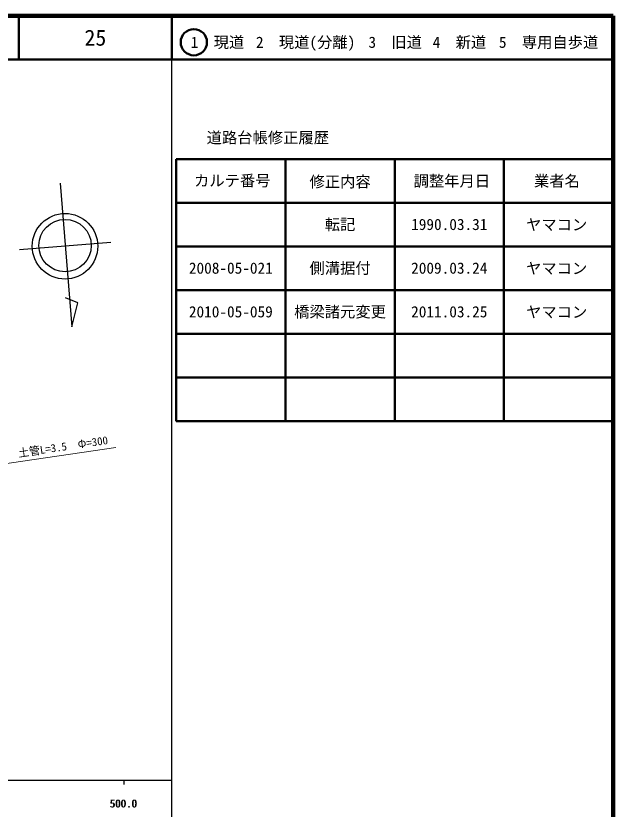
# Model space of a CAD drawing. Units: millimetres, scale not verified. Extents: x 40000 to 680000, y 20000 to 380000.
# Drawn here: x 543299 to 680000, y 198357 to 380000 of the extents above; entities that cross this region are included whole.
import ezdxf
from ezdxf.enums import TextEntityAlignment as Align

# ---------------------------------------------------------------- set-up
doc = ezdxf.new("R2010")
doc.units = ezdxf.units.MM
doc.header["$LTSCALE"] = 1000
for name, color, linetype, lineweight in [('M-BMK-SRVR', 3, 'Continuous', 25), ('M-STR-HTXT', 7, 'Continuous', 13), ('M-TTL', 2, 'Continuous', 140), ('M-TTL-BAND', 7, 'Continuous', 25), ('M-TTL-FRAM', 2, 'Continuous', 50), ('M-TTL-LINE', 7, 'Continuous', 50)]:
    doc.layers.add(name, color=color, linetype=linetype, lineweight=lineweight)
doc.layers.add('M-TTL-TXT', color=7, linetype='Continuous')
doc.styles.add('ＭＳ ゴシック', font='')
doc.styles.get('ＭＳ ゴシック').set_extended_font_data('MS Gothic')

msp = doc.modelspace()

# ---------------------------------------------------------------- linework, layer by layer
at = {"layer": 'M-BMK-SRVR'}
for p, q in [((553415, 341703), (556098, 308782)), ((565059, 328103), (544128, 326398)), ((557462, 314283), (554680, 315407)), ((556098, 308782), (557462, 314283))]:
    msp.add_line(p, q, dxfattribs=at)
for centre, radius in [((554551, 327247), 7500), ((554547, 327405), 6000)]:
    msp.add_circle(centre, radius, dxfattribs=at)
at = {"layer": 'M-STR-HTXT'}
msp.add_lwpolyline([(533929, 304158), (539694, 277236), (566150, 281161)], dxfattribs=at)
at = {"layer": 'M-TTL'}
for p, q in [((680000, 380000), (40000, 380000)), ((680000, 20000), (680000, 380000))]:
    msp.add_line(p, q, dxfattribs=at)
at = {"layer": 'M-TTL-BAND'}
for p, q in [((579000, 20000), (579000, 370000)), ((40000, 205000), (579000, 205000)), ((568000, 205000), (568000, 204000))]:
    msp.add_line(p, q, dxfattribs=at)
at = {"layer": 'M-TTL-FRAM'}
for p, q in [((580000, 347197), (580000, 287197)), ((580000, 347197), (680000, 347197)), ((580000, 287197), (680000, 287197))]:
    msp.add_line(p, q, dxfattribs=at)
at = {"layer": 'M-TTL-LINE'}
for p, q in [((543997, 380000), (543997, 370000)), ((579000, 380000), (579000, 370000)), ((40000, 370000), (680000, 370000)), ((605000, 347197), (605000, 287197)), ((630000, 347197), (630000, 287197)), ((655000, 347197), (655000, 287197)), ((580000, 337197), (680000, 337197)), ((580000, 327197), (680000, 327197)), ((580000, 317197), (680000, 317197)), ((580000, 307197), (680000, 307197)), ((580000, 297197), (680000, 297197))]:
    msp.add_line(p, q, dxfattribs=at)
msp.add_circle((584031, 373958), 3000, dxfattribs=at)

# ---------------------------------------------------------------- texts
at = {"layer": 'M-STR-HTXT', "style": 'ＭＳ ゴシック'}
msp.add_text('土管L=3.5\u3000Φ=300', height=1833, rotation=8.438, dxfattribs=at).set_placement((544068, 278390), align=Align.BOTTOM_LEFT)
at = {"layer": 'M-TTL-BAND', "style": 'ＭＳ ゴシック'}
for p in [(567844, 198195), (568000, 198195)]:
    msp.add_text('500.0', height=1833, dxfattribs=at).set_placement(p, align=Align.BOTTOM_CENTER)
at = {"layer": 'M-TTL-TXT', "style": 'ＭＳ ゴシック'}
for s, height, p in [('25', 3666, (561497, 375000)), ('1\u3000現道', 2566, (589448, 373958)), ('2\u3000現道(分離)', 2566, (609619, 373958)), ('3\u3000旧道', 2566, (630121, 373958)), ('4\u3000新道', 2566, (644824, 373958)), ('5\u3000専用自歩道', 2566, (665228, 373958)), ('道路台帳修正履歴', 2566, (600968, 352113)), ('カルテ番号', 2566, (592839, 342277)), ('修正内容', 2566, (617509, 342023)), ('調整年月日', 2566, (643089, 342197)), ('業者名', 2566, (667134, 342197)), ('転記', 2566, (617500, 332245)), ('1990.03.31', 2566, (642500, 332245)), ('ヤマコン', 2566, (667077, 332189)), ('2008-05-021', 2566, (592500, 322245)), ('側溝据付', 2566, (617500, 322245)), ('2009.03.24', 2566, (642500, 322245)), ('ヤマコン', 2566, (667077, 322189)), ('2010-05-059', 2566, (592500, 312245)), ('橋梁諸元変更', 2566, (617500, 312245)), ('2011.03.25', 2566, (642500, 312245)), ('ヤマコン', 2566, (667077, 312189))]:
    msp.add_text(s, height=height, dxfattribs=at).set_placement(p, align=Align.MIDDLE_CENTER)

doc.saveas('drawing.dxf')
